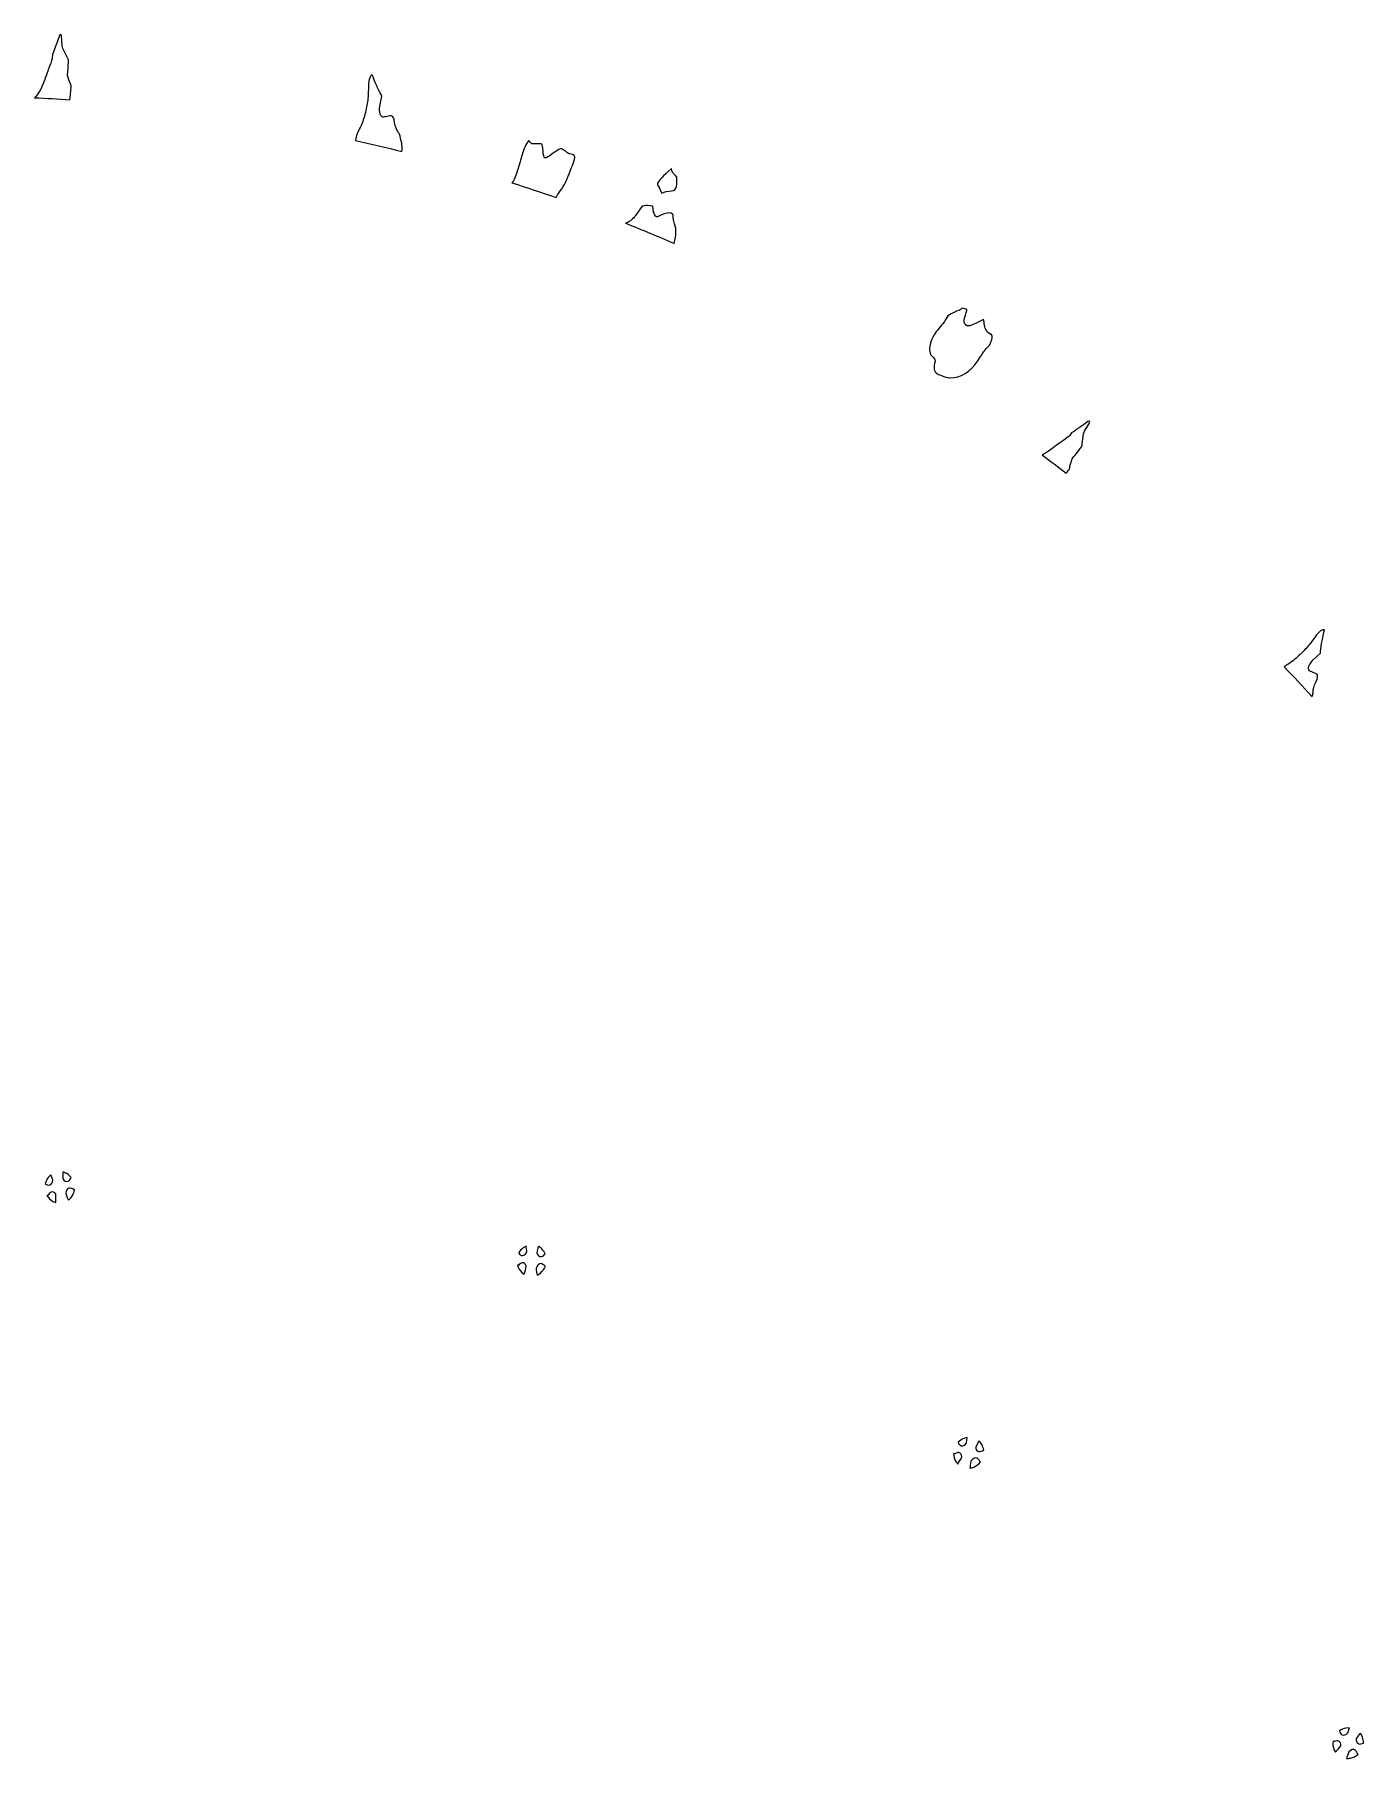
# Model space of a CAD drawing. Header units: centimetres. Extents: x -8.9 to 8.9, y -14.4 to 14.4.
# Drawn here: x 0.39 to 8.14, y 3.98 to 14.04 of the extents above; entities that cross this region are included whole.
import ezdxf

# ---------------------------------------------------------------- set-up
doc = ezdxf.new("R2010")
doc.units = ezdxf.units.CM
doc.header["$MEASUREMENT"] = 0
doc.layers.add('Layer 1', color=7, linetype='Continuous')

msp = doc.modelspace()

# ---------------------------------------------------------------- linework, layer by layer
at = {"layer": 'Layer 1'}
for points, knots in [([(0.45354, 13.77797), (0.46698, 13.81644), (0.47632, 13.84232), (0.4814, 13.85563), (0.4814, 13.85563), (0.49151, 13.88286), (0.49677, 13.89902), (0.49706, 13.90397), (0.49706, 13.90397), (0.49706, 13.90397), (0.4982, 13.92429), (0.4982, 13.92429), (0.4982, 13.92429), (0.51841, 13.97525), (0.53186, 14.01123), (0.53826, 14.03232), (0.53826, 14.03232), (0.54297, 14.03774), (0.54641, 14.04042), (0.54861, 14.04028), (0.54861, 14.04028), (0.55102, 14.03155), (0.55255, 14.01787), (0.55329, 13.9993), (0.55329, 13.9993), (0.55395, 13.98067), (0.55591, 13.96705), (0.55901, 13.95826), (0.55901, 13.95826), (0.55901, 13.95826), (0.59182, 13.89206), (0.59182, 13.89206), (0.59182, 13.89206), (0.59063, 13.8515), (0.58864, 13.82091), (0.58589, 13.80041), (0.58589, 13.80041), (0.59417, 13.7735), (0.60145, 13.75374), (0.60774, 13.74125), (0.60774, 13.74125), (0.60507, 13.70879), (0.6025, 13.68206), (0.59996, 13.65997), (0.59996, 13.65997), (0.53133, 13.66442), (0.46251, 13.66815), (0.39358, 13.67132), (0.39358, 13.67132), (0.41472, 13.6897), (0.43462, 13.72513), (0.45354, 13.77797)], [0, 0, 0, 0, 0.07142857, 0.07142857, 0.07142857, 0.07142857, 0.14285714, 0.14285714, 0.14285714, 0.14285714, 0.21428571, 0.21428571, 0.21428571, 0.21428571, 0.28571429, 0.28571429, 0.28571429, 0.28571429, 0.35714286, 0.35714286, 0.35714286, 0.35714286, 0.42857143, 0.42857143, 0.42857143, 0.42857143, 0.5, 0.5, 0.5, 0.5, 0.57142857, 0.57142857, 0.57142857, 0.57142857, 0.64285714, 0.64285714, 0.64285714, 0.64285714, 0.71428571, 0.71428571, 0.71428571, 0.71428571, 0.78571429, 0.78571429, 0.78571429, 0.78571429, 0.85714286, 0.85714286, 0.85714286, 0.85714286, 1, 1, 1, 1]), ([(2.26532, 13.42377), (2.26725, 13.43869), (2.26982, 13.44978), (2.27297, 13.45711), (2.27297, 13.45711), (2.28437, 13.48148), (2.29213, 13.49762), (2.29609, 13.50545), (2.29609, 13.50545), (2.30694, 13.52707), (2.31609, 13.55382), (2.32347, 13.58578), (2.32347, 13.58578), (2.33006, 13.61417), (2.3349, 13.64158), (2.33802, 13.66793), (2.33802, 13.66793), (2.33924, 13.6764), (2.34014, 13.69481), (2.34072, 13.7232), (2.34072, 13.7232), (2.34088, 13.74656), (2.34241, 13.76482), (2.34546, 13.77802), (2.34546, 13.77802), (2.34864, 13.79186), (2.35446, 13.80075), (2.36287, 13.80469), (2.36287, 13.80469), (2.377, 13.77146), (2.38726, 13.7464), (2.39375, 13.72952), (2.39375, 13.72952), (2.40518, 13.7079), (2.41391, 13.69123), (2.42005, 13.67957), (2.42005, 13.67957), (2.42005, 13.67957), (2.40743, 13.62218), (2.40743, 13.62218), (2.40743, 13.62218), (2.40275, 13.58379), (2.4091, 13.5626), (2.42659, 13.55855), (2.42659, 13.55855), (2.42937, 13.55791), (2.43728, 13.55919), (2.45027, 13.56241), (2.45027, 13.56241), (2.46326, 13.56563), (2.4708, 13.56699), (2.47292, 13.56651), (2.47292, 13.56651), (2.48128, 13.56455), (2.48729, 13.55728), (2.49086, 13.54479), (2.49086, 13.54479), (2.49462, 13.51833), (2.50031, 13.49693), (2.50795, 13.48052), (2.50795, 13.48052), (2.51422, 13.47033), (2.51898, 13.463), (2.52229, 13.45859), (2.52229, 13.45859), (2.53142, 13.428), (2.53674, 13.4003), (2.53838, 13.37543), (2.53838, 13.37543), (2.5388, 13.37162), (2.53817, 13.36548), (2.53677, 13.35752), (2.53677, 13.35752), (2.4466, 13.38017), (2.35595, 13.40136), (2.26507, 13.42171), (2.26507, 13.42171), (2.26507, 13.42171), (2.26532, 13.42377), (2.26532, 13.42377)], [0, 0, 0, 0, 0.04761905, 0.04761905, 0.04761905, 0.04761905, 0.0952381, 0.0952381, 0.0952381, 0.0952381, 0.14285714, 0.14285714, 0.14285714, 0.14285714, 0.19047619, 0.19047619, 0.19047619, 0.19047619, 0.23809524, 0.23809524, 0.23809524, 0.23809524, 0.28571429, 0.28571429, 0.28571429, 0.28571429, 0.33333333, 0.33333333, 0.33333333, 0.33333333, 0.38095238, 0.38095238, 0.38095238, 0.38095238, 0.42857143, 0.42857143, 0.42857143, 0.42857143, 0.47619048, 0.47619048, 0.47619048, 0.47619048, 0.52380952, 0.52380952, 0.52380952, 0.52380952, 0.57142857, 0.57142857, 0.57142857, 0.57142857, 0.61904762, 0.61904762, 0.61904762, 0.61904762, 0.66666667, 0.66666667, 0.66666667, 0.66666667, 0.71428571, 0.71428571, 0.71428571, 0.71428571, 0.76190476, 0.76190476, 0.76190476, 0.76190476, 0.80952381, 0.80952381, 0.80952381, 0.80952381, 0.85714286, 0.85714286, 0.85714286, 0.85714286, 0.9047619, 0.9047619, 0.9047619, 0.9047619, 1, 1, 1, 1]), ([(3.21076, 13.2483), (3.22121, 13.28235), (3.22997, 13.31241), (3.23703, 13.3386), (3.23703, 13.3386), (3.24745, 13.37495), (3.26031, 13.40255), (3.27571, 13.42152), (3.27571, 13.42152), (3.28502, 13.41033), (3.29129, 13.40411), (3.29479, 13.403), (3.29479, 13.403), (3.29958, 13.40147), (3.3085, 13.40125), (3.32143, 13.40229), (3.32143, 13.40229), (3.33439, 13.40337), (3.34294, 13.40322), (3.34709, 13.40189), (3.34709, 13.40189), (3.35402, 13.39967), (3.3582, 13.38599), (3.35958, 13.36085), (3.35958, 13.36085), (3.36096, 13.33571), (3.36466, 13.32219), (3.37085, 13.32021), (3.37085, 13.32021), (3.3763, 13.31833), (3.39233, 13.32794), (3.41869, 13.34775), (3.41869, 13.34775), (3.44494, 13.36722), (3.46158, 13.37569), (3.46838, 13.37318), (3.46838, 13.37318), (3.47314, 13.37143), (3.48034, 13.36667), (3.48992, 13.359), (3.48992, 13.359), (3.49947, 13.35127), (3.50667, 13.34654), (3.51143, 13.34477), (3.51143, 13.34477), (3.51416, 13.34376), (3.51823, 13.34281), (3.52371, 13.34194), (3.52371, 13.34194), (3.52916, 13.34107), (3.53324, 13.34011), (3.53599, 13.33911), (3.53599, 13.33911), (3.5462, 13.33533), (3.54657, 13.32038), (3.53718, 13.29426), (3.53718, 13.29426), (3.51982, 13.24603), (3.50371, 13.20565), (3.489, 13.17313), (3.489, 13.17313), (3.48495, 13.164), (3.474, 13.14717), (3.45617, 13.12265), (3.45617, 13.12265), (3.44646, 13.10939), (3.43969, 13.09839), (3.43524, 13.08921), (3.43524, 13.08921), (3.34994, 13.11887), (3.26424, 13.14737), (3.17817, 13.17486), (3.17817, 13.17486), (3.18941, 13.18887), (3.20033, 13.21324), (3.21076, 13.2483)], [0, 0, 0, 0, 0.05, 0.05, 0.05, 0.05, 0.1, 0.1, 0.1, 0.1, 0.15, 0.15, 0.15, 0.15, 0.2, 0.2, 0.2, 0.2, 0.25, 0.25, 0.25, 0.25, 0.3, 0.3, 0.3, 0.3, 0.35, 0.35, 0.35, 0.35, 0.4, 0.4, 0.4, 0.4, 0.45, 0.45, 0.45, 0.45, 0.5, 0.5, 0.5, 0.5, 0.55, 0.55, 0.55, 0.55, 0.6, 0.6, 0.6, 0.6, 0.65, 0.65, 0.65, 0.65, 0.7, 0.7, 0.7, 0.7, 0.75, 0.75, 0.75, 0.75, 0.8, 0.8, 0.8, 0.8, 0.85, 0.85, 0.85, 0.85, 0.9, 0.9, 0.9, 0.9, 1, 1, 1, 1]), ([(4.02724, 13.17284), (4.03243, 13.18535), (4.05949, 13.2138), (4.10902, 13.2579), (4.10902, 13.2579), (4.10582, 13.24843), (4.11601, 13.23184), (4.13934, 13.20818), (4.13934, 13.20818), (4.14238, 13.17984), (4.14008, 13.1569), (4.13254, 13.1392), (4.13254, 13.1392), (4.12976, 13.13264), (4.11664, 13.12833), (4.09325, 13.12613), (4.09325, 13.12613), (4.06986, 13.12393), (4.05605, 13.11952), (4.05168, 13.11282), (4.05168, 13.11282), (4.04242, 13.13753), (4.03419, 13.15367), (4.02713, 13.16129), (4.02713, 13.16129), (4.02758, 13.16802), (4.02761, 13.17188), (4.02724, 13.17284)], [0, 0, 0, 0, 0.125, 0.125, 0.125, 0.125, 0.25, 0.25, 0.25, 0.25, 0.375, 0.375, 0.375, 0.375, 0.5, 0.5, 0.5, 0.5, 0.625, 0.625, 0.625, 0.625, 0.75, 0.75, 0.75, 0.75, 1, 1, 1, 1]), ([(3.8428, 12.93855), (3.86, 12.94524), (3.87728, 12.95845), (3.89455, 12.97824), (3.89455, 12.97824), (3.89976, 12.98536), (3.91273, 13.00385), (3.93352, 13.03375), (3.93352, 13.03375), (3.9426, 13.04076), (3.95434, 13.04391), (3.96882, 13.04328), (3.96882, 13.04328), (3.96882, 13.04328), (3.99951, 13.03857), (3.99951, 13.03857), (3.99951, 13.03857), (3.99951, 13.03857), (4.00462, 13.00629), (4.00462, 13.00629), (4.00462, 13.00629), (4.00703, 12.98983), (4.0125, 12.97986), (4.02108, 12.97629), (4.02108, 12.97629), (4.02304, 12.97547), (4.03494, 12.97989), (4.05698, 12.9896), (4.05698, 12.9896), (4.07899, 12.99934), (4.09574, 13.0018), (4.10701, 12.99709), (4.10701, 12.99709), (4.1136, 12.99434), (4.11736, 12.99119), (4.1182, 12.98775), (4.1182, 12.98775), (4.11894, 12.9805), (4.11881, 12.97479), (4.11778, 12.97055), (4.11778, 12.97055), (4.12289, 12.94451), (4.12805, 12.92417), (4.13336, 12.90967), (4.13336, 12.90967), (4.13571, 12.89551), (4.13503, 12.87805), (4.13132, 12.85726), (4.13132, 12.85726), (4.13132, 12.85726), (4.12447, 12.82162), (4.12447, 12.82162), (4.12447, 12.82162), (4.03052, 12.86186), (3.93619, 12.90123), (3.84115, 12.93872), (3.84115, 12.93872), (3.84166, 12.93865), (3.84232, 12.93863), (3.8428, 12.93855)], [0, 0, 0, 0, 0.0625, 0.0625, 0.0625, 0.0625, 0.125, 0.125, 0.125, 0.125, 0.1875, 0.1875, 0.1875, 0.1875, 0.25, 0.25, 0.25, 0.25, 0.3125, 0.3125, 0.3125, 0.3125, 0.375, 0.375, 0.375, 0.375, 0.4375, 0.4375, 0.4375, 0.4375, 0.5, 0.5, 0.5, 0.5, 0.5625, 0.5625, 0.5625, 0.5625, 0.625, 0.625, 0.625, 0.625, 0.6875, 0.6875, 0.6875, 0.6875, 0.75, 0.75, 0.75, 0.75, 0.8125, 0.8125, 0.8125, 0.8125, 0.875, 0.875, 0.875, 0.875, 1, 1, 1, 1]), ([(5.62339, 12.25354), (5.62786, 12.26587), (5.63657, 12.28225), (5.64958, 12.3027), (5.64958, 12.3027), (5.65149, 12.30572), (5.66538, 12.32217), (5.69136, 12.3521), (5.69136, 12.3521), (5.70401, 12.37192), (5.71361, 12.38771), (5.72028, 12.39951), (5.72028, 12.39951), (5.74618, 12.4143), (5.76804, 12.42443), (5.78574, 12.43018), (5.78574, 12.43018), (5.79344, 12.43539), (5.79976, 12.43976), (5.80474, 12.44341), (5.80474, 12.44341), (5.81501, 12.44021), (5.82355, 12.4378), (5.83033, 12.436), (5.83033, 12.436), (5.83139, 12.42944), (5.82729, 12.41224), (5.818, 12.38441), (5.818, 12.38441), (5.81149, 12.36494), (5.81565, 12.35049), (5.83054, 12.34104), (5.83054, 12.34104), (5.83734, 12.33673), (5.85427, 12.3412), (5.88145, 12.35432), (5.88145, 12.35432), (5.88145, 12.35432), (5.92857, 12.37752), (5.92857, 12.37752), (5.92857, 12.37752), (5.9301, 12.3731), (5.93143, 12.36514), (5.93257, 12.35342), (5.93257, 12.35342), (5.93445, 12.32696), (5.94567, 12.30667), (5.96623, 12.29241), (5.96623, 12.29241), (5.96864, 12.29074), (5.96985, 12.29053), (5.96988, 12.29183), (5.96988, 12.29183), (5.96983, 12.29313), (5.97104, 12.29297), (5.97348, 12.29127), (5.97348, 12.29127), (5.98015, 12.28664), (5.98099, 12.27606), (5.97607, 12.2596), (5.97607, 12.2596), (5.9725, 12.2464), (5.96792, 12.23573), (5.96234, 12.22748), (5.96234, 12.22748), (5.96234, 12.22748), (5.94467, 12.20721), (5.94467, 12.20721), (5.94467, 12.20721), (5.9329, 12.19369), (5.92393, 12.18173), (5.91776, 12.17131), (5.91776, 12.17131), (5.91157, 12.16089), (5.90429, 12.14943), (5.89593, 12.13702), (5.89593, 12.13702), (5.85127, 12.07098), (5.79645, 12.03751), (5.73223, 12.03616), (5.73223, 12.03616), (5.72726, 12.03637), (5.71516, 12.03941), (5.69619, 12.04555), (5.69619, 12.04555), (5.67717, 12.05166), (5.665, 12.05642), (5.65957, 12.05989), (5.65957, 12.05989), (5.63914, 12.07283), (5.6348, 12.09746), (5.6465, 12.13392), (5.6465, 12.13392), (5.64801, 12.13884), (5.64486, 12.14585), (5.63713, 12.15501), (5.63713, 12.15501), (5.63427, 12.15848), (5.62827, 12.16443), (5.61911, 12.17271), (5.61911, 12.17271), (5.61087, 12.19576), (5.61228, 12.22264), (5.62339, 12.25354)], [0, 0, 0, 0, 0.03703704, 0.03703704, 0.03703704, 0.03703704, 0.07407407, 0.07407407, 0.07407407, 0.07407407, 0.11111111, 0.11111111, 0.11111111, 0.11111111, 0.14814815, 0.14814815, 0.14814815, 0.14814815, 0.18518519, 0.18518519, 0.18518519, 0.18518519, 0.22222222, 0.22222222, 0.22222222, 0.22222222, 0.25925926, 0.25925926, 0.25925926, 0.25925926, 0.2962963, 0.2962963, 0.2962963, 0.2962963, 0.33333333, 0.33333333, 0.33333333, 0.33333333, 0.37037037, 0.37037037, 0.37037037, 0.37037037, 0.40740741, 0.40740741, 0.40740741, 0.40740741, 0.44444444, 0.44444444, 0.44444444, 0.44444444, 0.48148148, 0.48148148, 0.48148148, 0.48148148, 0.51851852, 0.51851852, 0.51851852, 0.51851852, 0.55555556, 0.55555556, 0.55555556, 0.55555556, 0.59259259, 0.59259259, 0.59259259, 0.59259259, 0.62962963, 0.62962963, 0.62962963, 0.62962963, 0.66666667, 0.66666667, 0.66666667, 0.66666667, 0.7037037, 0.7037037, 0.7037037, 0.7037037, 0.74074074, 0.74074074, 0.74074074, 0.74074074, 0.77777778, 0.77777778, 0.77777778, 0.77777778, 0.81481481, 0.81481481, 0.81481481, 0.81481481, 0.85185185, 0.85185185, 0.85185185, 0.85185185, 0.88888889, 0.88888889, 0.88888889, 0.88888889, 0.92592593, 0.92592593, 0.92592593, 0.92592593, 1, 1, 1, 1]), ([(6.32176, 11.61942), (6.3547, 11.64366), (6.37716, 11.65977), (6.38888, 11.66792), (6.38888, 11.66792), (6.41272, 11.68475), (6.42624, 11.69512), (6.42926, 11.69904), (6.42926, 11.69904), (6.42926, 11.69904), (6.44172, 11.71515), (6.44172, 11.71515), (6.44172, 11.71515), (6.48739, 11.74589), (6.51898, 11.76807), (6.5362, 11.78188), (6.5362, 11.78188), (6.54319, 11.78373), (6.54758, 11.78402), (6.54932, 11.78267), (6.54932, 11.78267), (6.54638, 11.77415), (6.53995, 11.76203), (6.53003, 11.74634), (6.53003, 11.74634), (6.52006, 11.73062), (6.51394, 11.71832), (6.51156, 11.70938), (6.51156, 11.70938), (6.51156, 11.70938), (6.50143, 11.63665), (6.50143, 11.63665), (6.50143, 11.63665), (6.47751, 11.60389), (6.45854, 11.57982), (6.44465, 11.56447), (6.44465, 11.56447), (6.43637, 11.53769), (6.43121, 11.51743), (6.42938, 11.50364), (6.42938, 11.50364), (6.42298, 11.49578), (6.41705, 11.48861), (6.4112, 11.48155), (6.4112, 11.48155), (6.36477, 11.51714), (6.31804, 11.55219), (6.27113, 11.58693), (6.27113, 11.58693), (6.28665, 11.59552), (6.30339, 11.60613), (6.32176, 11.61942)], [0, 0, 0, 0, 0.07142857, 0.07142857, 0.07142857, 0.07142857, 0.14285714, 0.14285714, 0.14285714, 0.14285714, 0.21428571, 0.21428571, 0.21428571, 0.21428571, 0.28571429, 0.28571429, 0.28571429, 0.28571429, 0.35714286, 0.35714286, 0.35714286, 0.35714286, 0.42857143, 0.42857143, 0.42857143, 0.42857143, 0.5, 0.5, 0.5, 0.5, 0.57142857, 0.57142857, 0.57142857, 0.57142857, 0.64285714, 0.64285714, 0.64285714, 0.64285714, 0.71428571, 0.71428571, 0.71428571, 0.71428571, 0.78571429, 0.78571429, 0.78571429, 0.78571429, 0.85714286, 0.85714286, 0.85714286, 0.85714286, 1, 1, 1, 1]), ([(7.68116, 10.35156), (7.68563, 10.3541), (7.68949, 10.3563), (7.69214, 10.35772), (7.69214, 10.35772), (7.71333, 10.36944), (7.73598, 10.38635), (7.76016, 10.40849), (7.76016, 10.40849), (7.78167, 10.4282), (7.80114, 10.44807), (7.81861, 10.46799), (7.81861, 10.46799), (7.8244, 10.47429), (7.83554, 10.48895), (7.85208, 10.51204), (7.85208, 10.51204), (7.86539, 10.5312), (7.87695, 10.54538), (7.88693, 10.55456), (7.88693, 10.55456), (7.89738, 10.56419), (7.90722, 10.56824), (7.9164, 10.56673), (7.9164, 10.56673), (7.90934, 10.53136), (7.90373, 10.50495), (7.89955, 10.48738), (7.89955, 10.48738), (7.89677, 10.46312), (7.89458, 10.44449), (7.89309, 10.43142), (7.89309, 10.43142), (7.89309, 10.43142), (7.8502, 10.39126), (7.8502, 10.39126), (7.8502, 10.39126), (7.82464, 10.36229), (7.81789, 10.34128), (7.83007, 10.32813), (7.83007, 10.32813), (7.83205, 10.32607), (7.83928, 10.32265), (7.85147, 10.31768), (7.85147, 10.31768), (7.86372, 10.31276), (7.8706, 10.30948), (7.872, 10.30784), (7.872, 10.30784), (7.87764, 10.30133), (7.87827, 10.29181), (7.87398, 10.2794), (7.87398, 10.2794), (7.86181, 10.2553), (7.85419, 10.23426), (7.85091, 10.21624), (7.85091, 10.21624), (7.85012, 10.20415), (7.84975, 10.19531), (7.84985, 10.18976), (7.84985, 10.18976), (7.84829, 10.18492), (7.84665, 10.18039), (7.84498, 10.17576), (7.84498, 10.17576), (7.79107, 10.23509), (7.73651, 10.29377), (7.68116, 10.35156)], [0, 0, 0, 0, 0.05555556, 0.05555556, 0.05555556, 0.05555556, 0.11111111, 0.11111111, 0.11111111, 0.11111111, 0.16666667, 0.16666667, 0.16666667, 0.16666667, 0.22222222, 0.22222222, 0.22222222, 0.22222222, 0.27777778, 0.27777778, 0.27777778, 0.27777778, 0.33333333, 0.33333333, 0.33333333, 0.33333333, 0.38888889, 0.38888889, 0.38888889, 0.38888889, 0.44444444, 0.44444444, 0.44444444, 0.44444444, 0.5, 0.5, 0.5, 0.5, 0.55555556, 0.55555556, 0.55555556, 0.55555556, 0.61111111, 0.61111111, 0.61111111, 0.61111111, 0.66666667, 0.66666667, 0.66666667, 0.66666667, 0.72222222, 0.72222222, 0.72222222, 0.72222222, 0.77777778, 0.77777778, 0.77777778, 0.77777778, 0.83333333, 0.83333333, 0.83333333, 0.83333333, 0.88888889, 0.88888889, 0.88888889, 0.88888889, 1, 1, 1, 1]), ([(0.45663, 7.33528), (0.45991, 7.3484), (0.46586, 7.36057), (0.47399, 7.371), (0.47399, 7.371), (0.47399, 7.371), (0.48936, 7.38643), (0.48936, 7.38643), (0.48936, 7.38643), (0.48936, 7.38643), (0.50095, 7.35793), (0.50095, 7.35793), (0.50095, 7.35793), (0.50005, 7.34004), (0.49219, 7.3302), (0.48251, 7.32742), (0.48251, 7.32742), (0.47428, 7.3251), (0.46462, 7.3279), (0.45663, 7.33528)], [0, 0, 0, 0, 0.16666667, 0.16666667, 0.16666667, 0.16666667, 0.33333333, 0.33333333, 0.33333333, 0.33333333, 0.5, 0.5, 0.5, 0.5, 0.66666667, 0.66666667, 0.66666667, 0.66666667, 1, 1, 1, 1]), ([(0.55831, 7.40299), (0.56667, 7.40101), (0.57469, 7.39783), (0.5821, 7.39354), (0.5821, 7.39354), (0.592, 7.38775), (0.60086, 7.37991), (0.608, 7.37055), (0.608, 7.37055), (0.60318, 7.35944), (0.59689, 7.35253), (0.59025, 7.34952), (0.59025, 7.34952), (0.57887, 7.34436), (0.56654, 7.35037), (0.55898, 7.36481), (0.55898, 7.36481), (0.55791, 7.37791), (0.55754, 7.39077), (0.55831, 7.40299)], [0, 0, 0, 0, 0.16666667, 0.16666667, 0.16666667, 0.16666667, 0.33333333, 0.33333333, 0.33333333, 0.33333333, 0.5, 0.5, 0.5, 0.5, 0.66666667, 0.66666667, 0.66666667, 0.66666667, 1, 1, 1, 1]), ([(0.51743, 7.225), (0.51743, 7.225), (0.50108, 7.23148), (0.50108, 7.23148), (0.50108, 7.23148), (0.48666, 7.23913), (0.47436, 7.25101), (0.46592, 7.26593), (0.46592, 7.26593), (0.46592, 7.26593), (0.47383, 7.26776), (0.47383, 7.26776), (0.47383, 7.26776), (0.47814, 7.27739), (0.48404, 7.28358), (0.4906, 7.28599), (0.4906, 7.28599), (0.49957, 7.28924), (0.50965, 7.28543), (0.51822, 7.27337), (0.51822, 7.27337), (0.51921, 7.25752), (0.51894, 7.24143), (0.51743, 7.225)], [0, 0, 0, 0, 0.14285714, 0.14285714, 0.14285714, 0.14285714, 0.28571429, 0.28571429, 0.28571429, 0.28571429, 0.42857143, 0.42857143, 0.42857143, 0.42857143, 0.57142857, 0.57142857, 0.57142857, 0.57142857, 0.71428571, 0.71428571, 0.71428571, 0.71428571, 1, 1, 1, 1]), ([(0.62649, 7.3002), (0.62421, 7.2834), (0.61755, 7.26781), (0.6076, 7.25501), (0.6076, 7.25501), (0.6076, 7.25501), (0.59104, 7.23874), (0.59104, 7.23874), (0.59104, 7.23874), (0.58667, 7.24731), (0.58157, 7.26062), (0.57659, 7.27676), (0.57659, 7.27676), (0.57815, 7.29568), (0.58389, 7.30819), (0.59776, 7.3088), (0.59776, 7.3088), (0.60472, 7.30909), (0.61366, 7.30642), (0.62507, 7.29999), (0.62507, 7.29999), (0.62507, 7.29999), (0.62649, 7.3002), (0.62649, 7.3002)], [0, 0, 0, 0, 0.14285714, 0.14285714, 0.14285714, 0.14285714, 0.28571429, 0.28571429, 0.28571429, 0.28571429, 0.42857143, 0.42857143, 0.42857143, 0.42857143, 0.57142857, 0.57142857, 0.57142857, 0.57142857, 0.71428571, 0.71428571, 0.71428571, 0.71428571, 1, 1, 1, 1]), ([(3.2428, 6.96018), (3.2428, 6.96018), (3.26132, 6.97103), (3.26132, 6.97103), (3.26132, 6.97103), (3.26132, 6.97103), (3.26569, 6.94021), (3.26569, 6.94021), (3.26569, 6.94021), (3.26053, 6.92309), (3.25061, 6.91563), (3.24058, 6.91552), (3.24058, 6.91552), (3.23211, 6.91552), (3.22349, 6.92081), (3.21753, 6.93013), (3.21753, 6.93013), (3.22383, 6.94203), (3.23248, 6.95227), (3.2428, 6.96018)], [0, 0, 0, 0, 0.16666667, 0.16666667, 0.16666667, 0.16666667, 0.33333333, 0.33333333, 0.33333333, 0.33333333, 0.5, 0.5, 0.5, 0.5, 0.66666667, 0.66666667, 0.66666667, 0.66666667, 1, 1, 1, 1]), ([(3.33188, 6.96897), (3.33958, 6.96508), (3.34662, 6.96013), (3.35278, 6.95421), (3.35278, 6.95421), (3.36106, 6.94625), (3.36778, 6.93659), (3.37252, 6.92579), (3.37252, 6.92579), (3.36516, 6.91613), (3.35736, 6.91092), (3.35016, 6.90957), (3.35016, 6.90957), (3.33783, 6.90722), (3.32727, 6.91597), (3.32338, 6.93174), (3.32338, 6.93174), (3.32338, 6.93174), (3.33188, 6.96897), (3.33188, 6.96897)], [0, 0, 0, 0, 0.16666667, 0.16666667, 0.16666667, 0.16666667, 0.33333333, 0.33333333, 0.33333333, 0.33333333, 0.5, 0.5, 0.5, 0.5, 0.66666667, 0.66666667, 0.66666667, 0.66666667, 1, 1, 1, 1]), ([(3.23547, 6.81731), (3.22346, 6.82863), (3.21446, 6.84348), (3.20991, 6.86028), (3.20991, 6.86028), (3.20991, 6.86028), (3.21795, 6.85991), (3.21795, 6.85991), (3.21795, 6.85991), (3.22441, 6.86809), (3.23158, 6.87253), (3.23843, 6.87311), (3.23843, 6.87311), (3.24782, 6.87385), (3.25663, 6.86742), (3.262, 6.8534), (3.262, 6.8534), (3.25914, 6.83774), (3.25501, 6.82218), (3.24964, 6.80662), (3.24964, 6.80662), (3.24964, 6.80662), (3.23547, 6.81731), (3.23547, 6.81731)], [0, 0, 0, 0, 0.14285714, 0.14285714, 0.14285714, 0.14285714, 0.28571429, 0.28571429, 0.28571429, 0.28571429, 0.42857143, 0.42857143, 0.42857143, 0.42857143, 0.57142857, 0.57142857, 0.57142857, 0.57142857, 0.71428571, 0.71428571, 0.71428571, 0.71428571, 1, 1, 1, 1]), ([(3.34765, 6.86829), (3.3545, 6.86694), (3.36255, 6.86223), (3.37212, 6.85334), (3.37212, 6.85334), (3.37212, 6.85334), (3.37355, 6.85321), (3.37355, 6.85321), (3.37355, 6.85321), (3.36731, 6.83744), (3.35707, 6.82389), (3.34431, 6.81379), (3.34431, 6.81379), (3.34431, 6.81379), (3.32428, 6.80188), (3.32428, 6.80188), (3.32428, 6.80188), (3.32211, 6.81122), (3.32034, 6.82535), (3.31936, 6.84215), (3.31936, 6.84215), (3.32543, 6.86014), (3.33403, 6.87094), (3.34765, 6.86829)], [0, 0, 0, 0, 0.14285714, 0.14285714, 0.14285714, 0.14285714, 0.28571429, 0.28571429, 0.28571429, 0.28571429, 0.42857143, 0.42857143, 0.42857143, 0.42857143, 0.57142857, 0.57142857, 0.57142857, 0.57142857, 0.71428571, 0.71428571, 0.71428571, 0.71428571, 1, 1, 1, 1]), ([(5.81291, 5.84848), (5.81291, 5.84848), (5.83379, 5.85401), (5.83379, 5.85401), (5.83379, 5.85401), (5.83379, 5.85401), (5.82969, 5.82329), (5.82969, 5.82329), (5.82969, 5.82329), (5.82006, 5.80821), (5.80844, 5.80368), (5.79871, 5.8062), (5.79871, 5.8062), (5.79048, 5.80842), (5.78358, 5.81578), (5.78035, 5.82631), (5.78035, 5.82631), (5.78963, 5.83605), (5.80076, 5.84359), (5.81291, 5.84848)], [0, 0, 0, 0, 0.16666667, 0.16666667, 0.16666667, 0.16666667, 0.33333333, 0.33333333, 0.33333333, 0.33333333, 0.5, 0.5, 0.5, 0.5, 0.66666667, 0.66666667, 0.66666667, 0.66666667, 1, 1, 1, 1]), ([(5.75404, 5.76122), (5.75404, 5.76122), (5.76171, 5.75876), (5.76171, 5.75876), (5.76171, 5.75876), (5.77018, 5.7649), (5.7783, 5.76728), (5.78515, 5.76601), (5.78515, 5.76601), (5.79446, 5.76426), (5.80121, 5.75574), (5.80261, 5.7409), (5.80261, 5.7409), (5.7956, 5.72661), (5.78742, 5.71277), (5.77798, 5.69925), (5.77798, 5.69925), (5.77798, 5.69925), (5.76716, 5.71325), (5.76716, 5.71325), (5.76716, 5.71325), (5.75859, 5.72728), (5.75391, 5.74392), (5.75404, 5.76122)], [0, 0, 0, 0, 0.14285714, 0.14285714, 0.14285714, 0.14285714, 0.28571429, 0.28571429, 0.28571429, 0.28571429, 0.42857143, 0.42857143, 0.42857143, 0.42857143, 0.57142857, 0.57142857, 0.57142857, 0.57142857, 0.71428571, 0.71428571, 0.71428571, 0.71428571, 1, 1, 1, 1]), ([(5.85514, 5.71505), (5.86588, 5.73071), (5.87715, 5.73881), (5.88962, 5.7327), (5.88962, 5.7327), (5.89589, 5.7296), (5.90237, 5.72296), (5.90925, 5.7119), (5.90925, 5.7119), (5.90925, 5.7119), (5.9106, 5.7114), (5.9106, 5.7114), (5.9106, 5.7114), (5.90025, 5.69791), (5.88668, 5.68761), (5.87157, 5.68126), (5.87157, 5.68126), (5.86432, 5.67824), (5.85673, 5.67615), (5.84897, 5.67512), (5.84897, 5.67512), (5.8494, 5.68468), (5.85151, 5.69868), (5.85514, 5.71505)], [0, 0, 0, 0, 0.14285714, 0.14285714, 0.14285714, 0.14285714, 0.28571429, 0.28571429, 0.28571429, 0.28571429, 0.42857143, 0.42857143, 0.42857143, 0.42857143, 0.57142857, 0.57142857, 0.57142857, 0.57142857, 0.71428571, 0.71428571, 0.71428571, 0.71428571, 1, 1, 1, 1]), ([(5.90157, 5.83345), (5.90795, 5.82768), (5.91342, 5.82107), (5.91782, 5.81379), (5.91782, 5.81379), (5.92369, 5.80397), (5.92758, 5.79291), (5.92928, 5.78133), (5.92928, 5.78133), (5.91952, 5.774), (5.91055, 5.77104), (5.90322, 5.77165), (5.90322, 5.77165), (5.89065, 5.77263), (5.88282, 5.78382), (5.88332, 5.79996), (5.88332, 5.79996), (5.88332, 5.79996), (5.90157, 5.83345), (5.90157, 5.83345)], [0, 0, 0, 0, 0.16666667, 0.16666667, 0.16666667, 0.16666667, 0.33333333, 0.33333333, 0.33333333, 0.33333333, 0.5, 0.5, 0.5, 0.5, 0.66666667, 0.66666667, 0.66666667, 0.66666667, 1, 1, 1, 1]), ([(8.04157, 4.15814), (8.04157, 4.15814), (8.06319, 4.15989), (8.06319, 4.15989), (8.06319, 4.15989), (8.06319, 4.15989), (8.05366, 4.13055), (8.05366, 4.13055), (8.05366, 4.13055), (8.04144, 4.11745), (8.02913, 4.11505), (8.01998, 4.11925), (8.01998, 4.11925), (8.01223, 4.12285), (8.0067, 4.13129), (8.00537, 4.14214), (8.00537, 4.14214), (8.01631, 4.15007), (8.02866, 4.15549), (8.04157, 4.15814)], [0, 0, 0, 0, 0.16666667, 0.16666667, 0.16666667, 0.16666667, 0.33333333, 0.33333333, 0.33333333, 0.33333333, 0.5, 0.5, 0.5, 0.5, 0.66666667, 0.66666667, 0.66666667, 0.66666667, 1, 1, 1, 1]), ([(8.10238, 4.098), (8.10997, 4.10872), (8.11799, 4.11874), (8.12646, 4.12758), (8.12646, 4.12758), (8.13167, 4.12067), (8.13583, 4.11311), (8.13879, 4.10509), (8.13879, 4.10509), (8.14271, 4.09429), (8.14451, 4.08263), (8.14398, 4.07091), (8.14398, 4.07091), (8.13308, 4.06551), (8.12371, 4.0643), (8.11667, 4.06628), (8.11667, 4.06628), (8.10452, 4.06961), (8.09888, 4.08212), (8.10238, 4.098)], [0, 0, 0, 0, 0.16666667, 0.16666667, 0.16666667, 0.16666667, 0.33333333, 0.33333333, 0.33333333, 0.33333333, 0.5, 0.5, 0.5, 0.5, 0.66666667, 0.66666667, 0.66666667, 0.66666667, 1, 1, 1, 1]), ([(7.96778, 4.083), (7.96778, 4.083), (7.97495, 4.07924), (7.97495, 4.07924), (7.97495, 4.07924), (7.98442, 4.08379), (7.99289, 4.08469), (7.99942, 4.08226), (7.99942, 4.08226), (8.00831, 4.0789), (8.0135, 4.0694), (8.01223, 4.05458), (8.01223, 4.05458), (8.00276, 4.04185), (7.99217, 4.02974), (7.98045, 4.01812), (7.98045, 4.01812), (7.98045, 4.01812), (7.97222, 4.03373), (7.97222, 4.03373), (7.97222, 4.03373), (7.96625, 4.04897), (7.96458, 4.06609), (7.96778, 4.083)], [0, 0, 0, 0, 0.14285714, 0.14285714, 0.14285714, 0.14285714, 0.28571429, 0.28571429, 0.28571429, 0.28571429, 0.42857143, 0.42857143, 0.42857143, 0.42857143, 0.57142857, 0.57142857, 0.57142857, 0.57142857, 0.71428571, 0.71428571, 0.71428571, 0.71428571, 1, 1, 1, 1]), ([(8.09608, 4.03042), (8.10166, 4.02619), (8.1068, 4.01843), (8.11145, 4.00621), (8.11145, 4.00621), (8.11145, 4.00621), (8.11269, 4.0055), (8.11269, 4.0055), (8.11269, 4.0055), (8.10004, 3.99415), (8.08483, 3.98656), (8.06887, 3.98314), (8.06887, 3.98314), (8.0612, 3.98153), (8.05339, 3.98086), (8.04559, 3.98134), (8.04559, 3.98134), (8.04779, 3.99065), (8.05247, 4.00404), (8.05906, 4.01955), (8.05906, 4.01955), (8.07248, 4.03296), (8.08502, 4.03881), (8.09608, 4.03042)], [0, 0, 0, 0, 0.14285714, 0.14285714, 0.14285714, 0.14285714, 0.28571429, 0.28571429, 0.28571429, 0.28571429, 0.42857143, 0.42857143, 0.42857143, 0.42857143, 0.57142857, 0.57142857, 0.57142857, 0.57142857, 0.71428571, 0.71428571, 0.71428571, 0.71428571, 1, 1, 1, 1])]:
    msp.add_open_spline(points, degree=3, knots=knots, dxfattribs=at)

doc.saveas('drawing.dxf')
